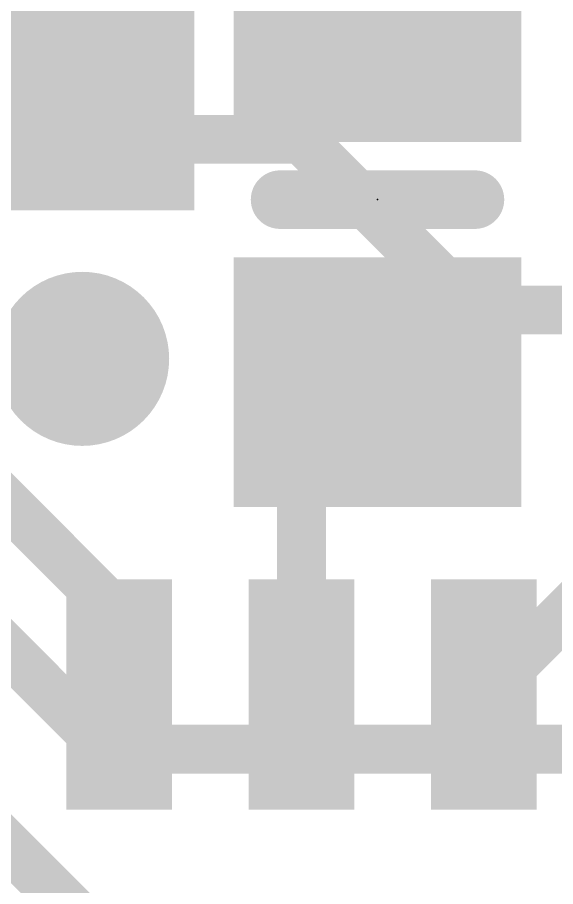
# Model space of a CAD drawing. Extents: x -8.4 to 62, y -6.5 to 32.8.
# Drawn here: x 12.489 to 15.294, y 7.793 to 12.319 of the extents above; entities that cross this region are included whole.
import ezdxf

# ---------------------------------------------------------------- set-up
doc = ezdxf.new("R2010")
doc.units = 0
for name, color, linetype in [('1', 12, 'CONTINUOUS'), ('16', 132, 'CONTINUOUS'), ('18', 110, 'CONTINUOUS'), ('21', 40, 'CONTINUOUS'), ('23', 40, 'CONTINUOUS')]:
    doc.layers.add(name, color=color, linetype=linetype)

# ---------------------------------------------------------------- blocks, each defined once
blk = doc.blocks.new('RECT')
blk.add_solid([(-0.5, -0.5), (0.5, -0.5), (-0.5, 0.5), (0.5, 0.5)])
blk = doc.blocks.new('ROUNDV')
at = {"const_width": 0.5}
blk.add_lwpolyline([(0, -0.25, 1), (0, 0.25, 1), (0, -0.25)], format="xyb", dxfattribs=at)

msp = doc.modelspace()

# ---------------------------------------------------------------- linework, layer by layer
at = {"layer": '1', "const_width": 0.254}
for points in [[(14.366, 12.32), (14.366, 13.447)], [(14.492, 12.446), (14.366, 12.32)], [(10.861, 11.364), (13.02, 9.205)], [(13.97, 9.906), (14.351, 10.287)], [(13.97, 8.7931), (13.97, 9.906)], [(15.494, 9.3671), (14.92, 8.7931)], [(13.02, 9.205), (13.02, 8.7931)], [(12.319, 8.128), (13.02, 7.427)]]:
    msp.add_lwpolyline(points, dxfattribs=at)
at = {"layer": '1', "const_width": 0.127}
for points in [[(14.3211, 12.3649, 1), (14.4109, 12.2751)], [(14.3025, 12.32, 1), (14.4295, 12.32)], [(14.3959, 10.2421, 1), (14.3061, 10.3319)], [(14.0335, 9.906, 1), (13.9065, 9.906)], [(13.9251, 9.9509, 1), (14.0149, 9.8611)], [(13.0835, 9.205, 1), (12.9565, 9.205)], [(12.9751, 9.1601, 1), (13.0649, 9.2499)], [(14.8751, 8.838, 1), (14.9649, 8.7482)], [(12.9565, 8.7931, 1), (13.0835, 8.7931)], [(13.9065, 8.7931, 1), (14.0335, 8.7931)]]:
    msp.add_lwpolyline(points, format="xyb", dxfattribs=at)
at = {"layer": '16', "const_width": 0.254}
for points in [[(13.97, 11.684), (10.541, 11.684)], [(14.859, 10.795), (13.97, 11.684)], [(16.51, 10.795), (14.859, 10.795)], [(12.954, 8.509), (11.049, 10.414)], [(12.954, 8.509), (17.526, 8.509)]]:
    msp.add_lwpolyline(points, dxfattribs=at)
at = {"layer": '16', "const_width": 0.127}
for points in [[(14.0149, 11.7289, 1), (13.9251, 11.6391)], [(13.97, 11.6205, 1), (13.97, 11.7475)], [(14.859, 10.8585, 1), (14.859, 10.7315)], [(14.8141, 10.7501, 1), (14.9039, 10.8399)], [(12.954, 8.5725, 1), (12.954, 8.4455)], [(12.9091, 8.4641, 1), (12.9989, 8.5539)]]:
    msp.add_lwpolyline(points, format="xyb", dxfattribs=at)
at = {"layer": '21', "const_width": 0.3048}
msp.add_lwpolyline([(14.874, 11.37), (13.858, 11.37)], dxfattribs=at)
at = {"layer": '21', "const_width": 0.1524}
for points in [[(13.858, 11.4462, 1), (13.858, 11.2938)], [(14.874, 11.2938, 1), (14.874, 11.4462)]]:
    msp.add_lwpolyline(points, format="xyb", dxfattribs=at)
at = {"layer": '23'}
msp.add_point((14.366, 11.37), dxfattribs=at)

# ---------------------------------------------------------------- block references
at = {"layer": '1'}
for p, xscale, yscale, rotation in [((14.366, 12.32), 1.3, 1.5, 270), ((14.366, 10.42), 1.3, 1.5, 270), ((13.02, 8.7931), 0.55, 1.2, 180), ((13.97, 8.7931), 0.55, 1.2, 180), ((14.92, 8.7931), 0.55, 1.2, 180)]:
    msp.add_blockref('RECT', p, dxfattribs=dict(at, xscale=xscale, yscale=yscale, rotation=rotation))
at = {"layer": '1', "xscale": 1.3, "yscale": 1.5}
msp.add_blockref('RECT', (12.761, 12.065), dxfattribs=at)
at = {"layer": '18', "xscale": 0.9064, "yscale": 0.9064}
msp.add_blockref('ROUNDV', (12.827, 10.541), dxfattribs=at)
msp.add_blockref('ROUNDV', (12.827, 10.541), dxfattribs=at)

doc.saveas('drawing.dxf')
